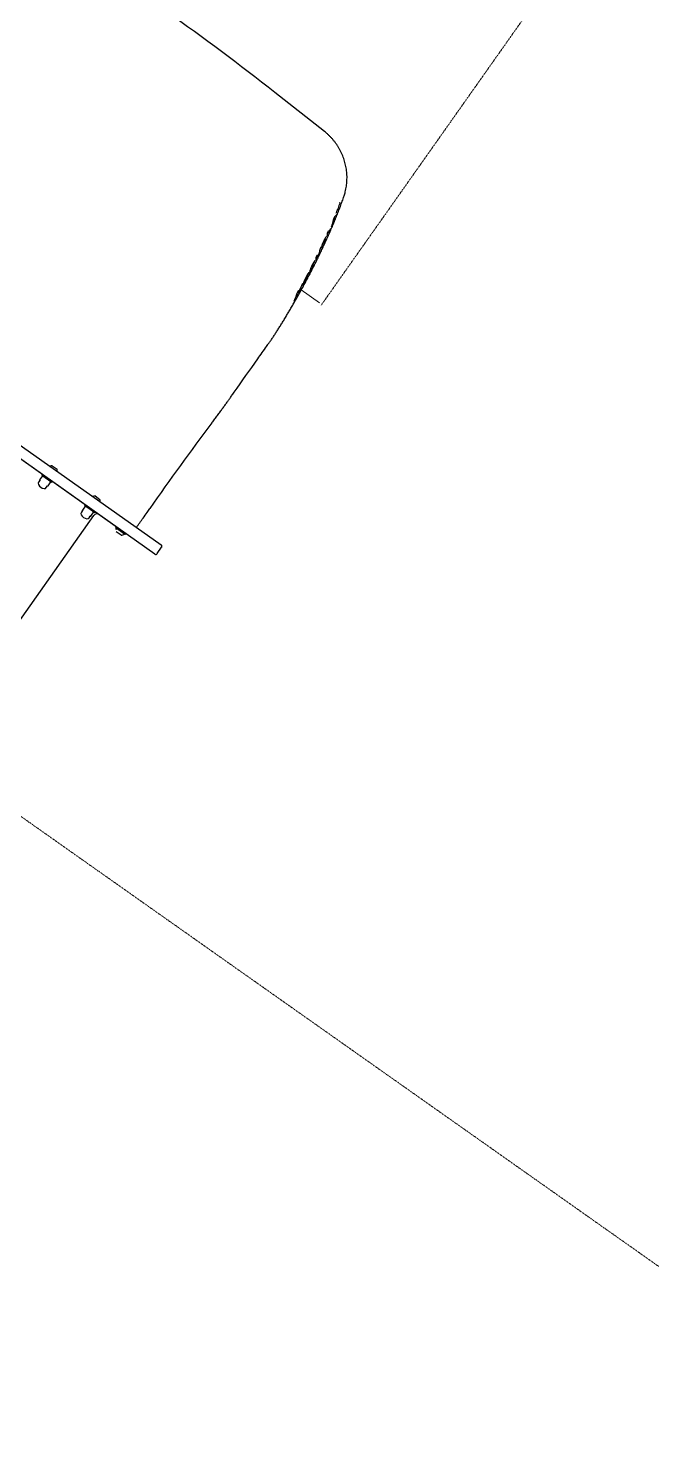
# Model space of a CAD drawing. Header units: millimetres. Extents: x 246416442 to 246896683, y 7418963194 to 7419503218.
# Drawn here: x 246840448 to 246841502, y 7419442888 to 7419445294 of the extents above; entities that cross this region are included whole.
import ezdxf
from ezdxf.lldxf.tags import DXFTag

# ---------------------------------------------------------------- set-up
doc = ezdxf.new("R2010")
doc.units = ezdxf.units.MM
doc.linetypes.add('HIDDEN', pattern=[9.525, 6.35, -3.175])
for name, color, linetype in [('L-Hatch Boundary', 1, 'Continuous'), ('L-X-E-PLAY', 9, 'Continuous'), ('L-X-E-PLAY (FallZone)', 252, 'HIDDEN')]:
    doc.layers.add(name, color=color, linetype=linetype)
doc.layers.add('L-SUB-SOIL DRAINAGE', color=170, linetype='SUBSOIL', lineweight=20)
doc.styles.get("Standard").update_dxf_attribs({"font": 'arial.ttf'})
tags = doc.linetypes.add('SUBSOIL', pattern='A,12.7,-5.08,["SSD",Standard,S=2.54,R=0,X=-2.54,Y=-1.27],-6.35', length=24.13).pattern_tags.tags
tags[6] = DXFTag(74, 10)

# ---------------------------------------------------------------- blocks, each defined once
blk = doc.blocks.new('Kubus Triple - Moduplay')
at = {"layer": 'L-X-E-PLAY', "lineweight": 25}
for p, q in [((-136550.6, -698038), (-135826.6, -698762)), ((-135435.6, -698119.6), (-135507, -698040.3)), ((-135840, -698775.5), (-136564.1, -698051.4)), ((-135898, -698717.5), (-136506.1, -698109.4)), ((-135436.1, -698254.7), (-135436.2, -698254.6)), ((-135435.8, -698256), (-135436, -698254.8)), ((-135447, -698272.5), (-135447, -698272.5)), ((-135443.6, -698267.2), (-135443.7, -698267.1)), ((-135469.6, -698306.1), (-135469.6, -698306.1)), ((-135465.3, -698299.3), (-135465.4, -698299.1)), ((-135458, -698290.2), (-135458, -698290.2)), ((-135491.6, -698336.5), (-135491.7, -698336.4)), ((-135484.3, -698327.6), (-135484.2, -698327.6)), ((-135505.1, -698354.4), (-135505.3, -698354.2)), ((-135498.7, -698347.6), (-135498.7, -698347.7)), ((-135527.4, -698382.7), (-135527.5, -698382.6)), ((-135525.4, -698380.7), (-135525.3, -698380.7)), ((-135520, -698373.6), (-135520.1, -698373.5)), ((-135513.1, -698365.7), (-135513.1, -698365.8)), ((-135985.5, -698598.8), (-135978.5, -698605.9)), ((-136010.6, -698619.6), (-136013, -698622.1)), ((-136004.6, -698612.6), (-136010.6, -698618.6)), ((-136005, -698610.5), (-136005.7, -698611.2)), ((-136005.7, -698611.2), (-135990.8, -698626.1)), ((-135998.2, -698631), (-135992.2, -698625)), ((-135990.8, -698626.1), (-135990.2, -698625.4)), ((-136001.7, -698633.4), (-135999.3, -698631)), ((-135942.3, -698673.2), (-135943, -698673.9)), ((-135943, -698673.9), (-135928.1, -698688.8)), ((-135922.8, -698661.5), (-135915.8, -698668.6)), ((-136264.3, -699027.2), (-135930.5, -698693.5)), ((-135947.8, -698682.3), (-135950.3, -698684.8)), ((-135941.9, -698675.4), (-135947.9, -698681.4)), ((-135939, -698696.1), (-135936.5, -698693.6)), ((-135935.6, -698693.7), (-135929.6, -698687.7)), ((-135928.1, -698688.8), (-135927.5, -698688.1)), ((-135896.9, -698718.7), (-135897.6, -698719.4)), ((-135897.6, -698719.4), (-135882.7, -698734.2)), ((-135896.2, -698720.8), (-135896.8, -698721.4)), ((-135884.8, -698733.5), (-135896.8, -698721.4)), ((-135890.9, -698734.6), (-135897.9, -698727.5)), ((-135884.8, -698733.5), (-135884.1, -698732.8)), ((-135882.7, -698734.2), (-135882, -698733.5)), ((-135835.8, -698775.5), (-135826.6, -698766.3))]:
    blk.add_line(p, q, dxfattribs=at)
at = {"layer": 'L-X-E-PLAY', "lineweight": 15}
blk.add_line((-135519.7, -698377.2), (-135493.3, -698403.8), dxfattribs=at)
at = {"layer": 'L-X-E-PLAY', "lineweight": 25}
for centre, radius, start, end in [((-138738.6, -700950), 4348.5, 42, 45), ((-135506.6, -698188), 96.4, 330.6641, 334.3785), ((-135395.5, -698298.5), 58.4, 144.8036, 161.8618), ((-135442, -698265.8), 1.63, 128.6736, 140.9473), ((-135486.4, -698201.8), 76.3, 305.0252, 307.9109), ((-135423.2, -698266.4), 18.1, 142.227, 158.1565), ((-135253.1, -698400.7), 234.8, 140.7112, 141.7361), ((-135436.1, -698254.5), 0.178, 189.7242, 226.9665), ((-135436.2, -698254.9), 0.197, 8.8893, 45.5759), ((-135435.2, -698251.7), 0.427, 320.2581, 324.4538), ((-135437.5, -698250.1), 3.2, 324.8612, 334.2886), ((-135388.3, -698269.6), 49.7, 147.4858, 158.6618), ((-136198.9, -697796.6), 890.1, 327.6976, 328.0318), ((-136491.6, -697601.8), 1241.4, 325.4473, 325.5703), ((-135447.7, -698309.7), 21, 133.8837, 148.9873), ((-135497.3, -698284), 35.2, 334.5662, 334.665), ((-135522.8, -698325), 33.2, 317.4029, 339.758), ((-135439.9, -698379.7), 68.1, 135.4728, 146.9232), ((-135534.6, -698316.7), 47.1, 335.4012, 335.4447), ((-135474.2, -698335), 13.2, 153.5689, 167.2533), ((-135442.2, -698407.2), 82.7, 136.4142, 153.3111), ((-135537.6, -698341.2), 35, 315.7587, 338.0379), ((-135544.8, -698335.6), 43.7, 334.7262, 334.7704), ((-135476.9, -698357.6), 25, 142.9653, 162.0764), ((-135527.4, -698382.4), 0.181, 165.7375, 226.7064), ((-135527.6, -698382.8), 0.205, 338.6039, 45.1893), ((-135464.2, -698411.4), 68, 139.373, 152.7363), ((-135520.2, -698373.7), 0.211, 330.9153, 44.508), ((-135544.8, -698335.6), 43.7, 316.4082, 316.463), ((-132049, -702445.9), 5327.4, 133.3696, 135.2939), ((-135986.4, -698611.2), 12.4, 86.0784, 104.2308), ((-136010.2, -698624.9), 4, 135, 197.4667), ((-136001.9, -698622.3), 12.7, 197.4667, 252.5333), ((-136010.4, -698618.8), 0.25, 135, 222.5775), ((-136004.4, -698612.8), 0.25, 45, 135), ((-135992.4, -698624.8), 0.25, 315, 45), ((-135990.8, -698606.8), 12.4, 345.7692, 3.9216), ((-136004.5, -698630.6), 4, 252.5333, 315), ((-135999.3, -698630.9), 0.0516, 310.1825, 318.6636), ((-135999.7, -698630.5), 0.576, 314.2767, 314.5917), ((-135998.4, -698630.8), 0.25, 227.4542, 315), ((-135923.7, -698673.9), 12.4, 86.0784, 104.2308), ((-135928.1, -698669.5), 12.4, 345.7692, 3.9216), ((-135947.5, -698687.6), 4, 135, 197.4667), ((-135939.2, -698685), 12.7, 197.4667, 252.5333), ((-135947.7, -698681.5), 0.25, 135, 222.5626), ((-135947.9, -698682.2), 0.164, 312.6647, 320.9565), ((-135941.8, -698693.3), 4, 252.5333, 315), ((-135941.7, -698675.5), 0.25, 45, 135), ((-135936.4, -698693.7), 0.149, 128.4278, 137.5065), ((-135935.8, -698693.5), 0.25, 227.4702, 315), ((-135926.3, -698697.7), 6, 45, 135), ((-135929.8, -698687.5), 0.25, 315, 45), ((-135885.6, -698726.7), 12.4, 155, 183.9216), ((-135890, -698722.2), 12.4, 266.0784, 295), ((-135828.7, -698764.2), 3, 315, 45), ((-135837.9, -698773.4), 3, 225, 315)]:
    blk.add_arc(centre, radius, start, end, dxfattribs=at)
for centre, major_axis, ratio, start_param, end_param in [((-135436, -698256), (-0.197, -0.034), 0.991544, 3.144134, 3.259029), ((-135461, -698295.3), (-0.196, 0.039), 0.973888, 3.143944, 3.171452), ((-136011.4, -698619.7), (-0.759, -0.652), 0.950853, 3.130007, 3.172786), ((-135999.3, -698631.8), (-0.652, -0.759), 0.950853, 3.110399, 3.153612), ((-135936.6, -698694.4), (-0.655, -0.756), 0.944485, 3.115012, 3.137341)]:
    blk.add_ellipse(centre, major_axis=major_axis, ratio=ratio, start_param=start_param, end_param=end_param, dxfattribs=at)
for points, knots in [([(-135419.7, -698229.6), (-135419.1, -698228.4), (-135418, -698225.9), (-135416.2, -698221.7), (-135414.7, -698217.2), (-135413.3, -698212.6), (-135412.2, -698208), (-135411.2, -698203.3), (-135410.5, -698198.6), (-135410.1, -698193.8), (-135409.8, -698189), (-135409.8, -698184.2), (-135410.1, -698179.5), (-135410.5, -698174.7), (-135411.2, -698170), (-135412.1, -698165.3), (-135413.2, -698160.6), (-135414.6, -698156), (-135416.1, -698151.5), (-135417.9, -698147.1), (-135419.9, -698142.7), (-135422.1, -698138.5), (-135424.5, -698134.3), (-135427.1, -698130.3), (-135429.9, -698126.4), (-135432.8, -698122.8), (-135434.6, -698120.7), (-135435.6, -698119.6)], [0, 0, 0, 0, 0.032841, 0.073355, 0.113901, 0.154399, 0.194966, 0.235418, 0.275916, 0.316464, 0.357026, 0.39759, 0.438182, 0.478671, 0.519224, 0.559839, 0.600327, 0.640814, 0.681422, 0.722126, 0.762697, 0.803275, 0.843894, 0.88451, 0.925206, 0.965878, 1, 1, 1, 1]), ([(-135591.3, -698458.7), (-135589.9, -698457.4), (-135587.6, -698455.1), (-135583.5, -698450.9), (-135579.4, -698446.7), (-135575, -698442), (-135570.6, -698437.2), (-135566, -698432.2), (-135561.4, -698426.9), (-135556.6, -698421.5), (-135551.8, -698415.9), (-135547, -698410.3), (-135542.2, -698404.6), (-135537.3, -698398.7), (-135532.3, -698392.7), (-135527.3, -698386.6), (-135522.3, -698380.4), (-135517.2, -698374.1), (-135512.1, -698367.6), (-135506.9, -698361), (-135501.8, -698354.3), (-135496.7, -698347.6), (-135491.5, -698340.7), (-135486.4, -698333.7), (-135481.3, -698326.6), (-135476.2, -698319.5), (-135471.1, -698312.2), (-135466, -698304.8), (-135460.9, -698297.3), (-135455.9, -698289.8), (-135450.9, -698282.2), (-135446, -698274.5), (-135441.2, -698266.9), (-135436.4, -698259), (-135431.8, -698251.3), (-135427, -698243), (-135424.2, -698238.1), (-135422.6, -698235.2)], [0, 0, 0, 0, 0.025338, 0.051077, 0.079051, 0.107128, 0.135695, 0.164232, 0.192732, 0.222202, 0.252515, 0.279942, 0.308799, 0.337632, 0.366464, 0.395315, 0.424142, 0.452934, 0.481726, 0.510483, 0.539304, 0.568065, 0.596791, 0.62551, 0.654246, 0.683026, 0.711878, 0.740819, 0.769726, 0.798673, 0.82753, 0.856112, 0.884709, 0.913386, 0.942152, 0.971037, 1, 1, 1, 1]), ([(-135443, -698264.6), (-135443, -698264.6), (-135443, -698264.5), (-135442.9, -698264.5), (-135442.9, -698264.5), (-135442.8, -698264.4), (-135442.7, -698264.4), (-135442.6, -698264.3), (-135442.6, -698264.3)], [0, 0, 0, 0, 0.076226, 0.196498, 0.327488, 0.463305, 0.594681, 1, 1, 1, 1]), ([(-135430.2, -698242.9), (-135430.2, -698242.9), (-135430.2, -698242.8), (-135430.1, -698242.8), (-135430.1, -698242.7), (-135430, -698242.6), (-135430, -698242.6), (-135429.9, -698242.5), (-135429.9, -698242.5), (-135429.9, -698242.5), (-135429.9, -698242.5), (-135429.8, -698242.4), (-135429.8, -698242.4), (-135429.8, -698242.4), (-135429.8, -698242.4)], [0, 0, 0, 0, 0.0483726, 0.1529764, 0.257125, 0.360445, 0.4624845, 0.5626771, 0.6602791, 0.744799, 0.821356, 0.901845, 0.9687759, 1, 1, 1, 1]), ([(-135460.8, -698295.3), (-135460.7, -698294.4), (-135460.5, -698293.4), (-135460.2, -698292.1), (-135460.1, -698291.5), (-135460, -698291.2), (-135460, -698291), (-135460, -698291), (-135460, -698290.9), (-135460, -698290.9), (-135459.9, -698290.8), (-135459.9, -698290.8), (-135459.9, -698290.7), (-135459.9, -698290.6), (-135459.8, -698290.6), (-135459.8, -698290.5), (-135459.8, -698290.4), (-135459.7, -698290.3), (-135459.7, -698290.2), (-135459.6, -698290.1), (-135459.6, -698290), (-135459.5, -698289.9), (-135459.5, -698289.8), (-135459.4, -698289.7), (-135459.3, -698289.6), (-135459.3, -698289.5), (-135459.2, -698289.4), (-135459.1, -698289.2), (-135459, -698289.1), (-135458.9, -698289), (-135458.9, -698288.8), (-135458.8, -698288.7), (-135458.7, -698288.6), (-135458.6, -698288.4), (-135458.5, -698288.3), (-135458.4, -698288.1), (-135458.3, -698288), (-135458.2, -698287.8), (-135458.1, -698287.7), (-135458, -698287.5), (-135457.9, -698287.4), (-135457.8, -698287.3), (-135457.8, -698287.2), (-135457.7, -698287.1), (-135457.6, -698287), (-135457.6, -698286.9), (-135457.5, -698286.8), (-135457.4, -698286.7), (-135457.4, -698286.6), (-135457.3, -698286.6), (-135457.2, -698286.5), (-135457.2, -698286.4), (-135457.2, -698286.4), (-135457.1, -698286.4), (-135457.1, -698286.3), (-135457.1, -698286.3), (-135457, -698286.3), (-135457, -698286.3), (-135457, -698286.3), (-135457, -698286.3), (-135457, -698286.3)], [0, 0, 0, 0, 0.380324, 0.555063, 0.642281, 0.685865, 0.699455, 0.712758, 0.72026, 0.726901, 0.732835, 0.738265, 0.743993, 0.749819, 0.755632, 0.76138, 0.767034, 0.772581, 0.778014, 0.783337, 0.788596, 0.794024, 0.799523, 0.80509, 0.810721, 0.816411, 0.822152, 0.827935, 0.833674, 0.839337, 0.84506, 0.850864, 0.856771, 0.862804, 0.868983, 0.875322, 0.881927, 0.88873, 0.8953, 0.901661, 0.907842, 0.913873, 0.919153, 0.924746, 0.930225, 0.935732, 0.941261, 0.946801, 0.952339, 0.957858, 0.962682, 0.967174, 0.971882, 0.976813, 0.981739, 0.986603, 0.990847, 0.994773, 0.998305, 1, 1, 1, 1]), ([(-135457.5, -698289.9), (-135457.2, -698289.4), (-135456.6, -698288.5), (-135455.7, -698287.2), (-135455, -698286.2), (-135454.6, -698285.6), (-135454.4, -698285.3), (-135454.3, -698285.1), (-135454.2, -698284.9), (-135454.1, -698284.8), (-135454, -698284.6), (-135453.9, -698284.5), (-135453.8, -698284.4), (-135453.8, -698284.3), (-135453.7, -698284.2), (-135453.6, -698284.1), (-135453.6, -698284), (-135453.5, -698283.9), (-135453.4, -698283.9), (-135453.4, -698283.8), (-135453.3, -698283.7), (-135453.3, -698283.7), (-135453.2, -698283.6), (-135453.2, -698283.6), (-135453.2, -698283.5), (-135453.1, -698283.5), (-135453.1, -698283.5), (-135453.1, -698283.5), (-135453.1, -698283.5), (-135453.1, -698283.5), (-135453.1, -698283.5)], [0, 0, 0, 0, 0.1886171, 0.3970677, 0.5427652, 0.5948666, 0.6343434, 0.6586661, 0.6803278, 0.6998033, 0.7177018, 0.7344308, 0.7502818, 0.7671281, 0.7834895, 0.7996257, 0.8154624, 0.8309633, 0.8461061, 0.8608786, 0.8754378, 0.890407, 0.9057443, 0.9214887, 0.9376566, 0.9542343, 0.9663941, 0.978781, 0.9901446, 1, 1, 1, 1]), ([(-135451.2, -698280.7), (-135451.2, -698280.7), (-135451.2, -698280.7), (-135451.1, -698280.6), (-135451.1, -698280.6), (-135451.1, -698280.6), (-135451.1, -698280.6), (-135451.1, -698280.5), (-135451.1, -698280.5), (-135451.1, -698280.4), (-135451, -698280.3), (-135451, -698280.3), (-135451, -698280.3)], [0, 0, 0, 0, 0.051157, 0.129484, 0.217875, 0.313013, 0.414274, 0.526019, 0.647626, 0.779202, 0.92135, 1, 1, 1, 1]), ([(-135447.2, -698272.5), (-135447.2, -698272.5), (-135447.2, -698272.5), (-135447.2, -698272.5), (-135447.2, -698272.5), (-135447.2, -698272.4), (-135447.2, -698272.4), (-135447.2, -698272.4), (-135447.1, -698272.4), (-135447.1, -698272.4), (-135447.1, -698272.4), (-135447, -698272.5), (-135447, -698272.5), (-135447, -698272.5)], [0, 0, 0, 0, 0.033005, 0.129096, 0.214842, 0.298165, 0.384327, 0.480287, 0.58607, 0.695947, 0.808015, 0.931654, 1, 1, 1, 1]), ([(-135447, -698272.5), (-135447, -698272.5), (-135447, -698272.5), (-135446.9, -698272.5), (-135446.9, -698272.5), (-135446.9, -698272.5), (-135446.8, -698272.5), (-135446.8, -698272.5), (-135446.8, -698272.5), (-135446.7, -698272.5), (-135446.7, -698272.5), (-135446.7, -698272.5), (-135446.7, -698272.5), (-135446.7, -698272.4), (-135446.6, -698272.4), (-135446.6, -698272.4), (-135446.6, -698272.3), (-135446.6, -698272.3), (-135446.5, -698272.3), (-135446.5, -698272.2)], [0, 0, 0, 0, 0.043254, 0.105374, 0.162507, 0.215532, 0.26526, 0.311903, 0.355148, 0.395905, 0.435572, 0.477837, 0.528448, 0.602829, 0.685543, 0.763948, 0.84608, 0.924263, 1, 1, 1, 1]), ([(-135443.7, -698267.1), (-135443.7, -698267.1), (-135443.8, -698267.1), (-135443.8, -698267.1), (-135443.8, -698267), (-135443.8, -698267), (-135443.8, -698267), (-135443.8, -698267), (-135443.8, -698267), (-135443.8, -698266.9), (-135443.8, -698266.9), (-135443.8, -698266.9)], [0, 0, 0, 0, 0.0448878, 0.1885174, 0.3224545, 0.447092, 0.5622344, 0.6702025, 0.7777972, 0.8911027, 1, 1, 1, 1]), ([(-135443.7, -698267.8), (-135443.7, -698267.8), (-135443.7, -698267.8), (-135443.7, -698267.7), (-135443.7, -698267.7), (-135443.6, -698267.6), (-135443.6, -698267.6), (-135443.6, -698267.6), (-135443.6, -698267.5), (-135443.6, -698267.5), (-135443.6, -698267.5), (-135443.5, -698267.4), (-135443.5, -698267.4), (-135443.5, -698267.4), (-135443.6, -698267.3), (-135443.6, -698267.3), (-135443.6, -698267.3), (-135443.6, -698267.3), (-135443.6, -698267.2)], [0, 0, 0, 0, 0.044317, 0.121418, 0.198881, 0.277357, 0.356739, 0.437711, 0.522567, 0.617391, 0.676326, 0.719141, 0.763551, 0.811508, 0.862229, 0.915388, 0.970256, 1, 1, 1, 1]), ([(-135484.2, -698327.6), (-135484.2, -698327.6), (-135484.1, -698327.7), (-135484, -698327.7), (-135483.9, -698327.6), (-135483.7, -698327.5), (-135483.5, -698327.3), (-135483.2, -698327), (-135483, -698326.7), (-135482.7, -698326.3), (-135482.3, -698325.9), (-135481.9, -698325.3), (-135481.5, -698324.8), (-135481.1, -698324.2), (-135480.7, -698323.6), (-135480.4, -698323.1), (-135480, -698322.5), (-135479.7, -698322), (-135479.4, -698321.5), (-135479, -698320.9), (-135478.8, -698320.5), (-135478.5, -698320), (-135478.3, -698319.7), (-135478.2, -698319.3), (-135478, -698318.9), (-135477.6, -698317.6), (-135477.1, -698316.2), (-135476.7, -698315.2), (-135476.6, -698315), (-135476.4, -698314.7), (-135476.2, -698314.4), (-135476, -698314), (-135475.8, -698313.6), (-135475.5, -698313.2), (-135475.2, -698312.7), (-135474.9, -698312.3), (-135474.6, -698311.9), (-135474.3, -698311.5), (-135474.1, -698311.2), (-135473.9, -698311), (-135473.8, -698310.9), (-135473.8, -698310.9), (-135473.8, -698310.9), (-135473.8, -698310.9)], [0, 0, 0, 0, 0.007298, 0.016993, 0.031449, 0.053864, 0.075225, 0.095016, 0.113863, 0.132515, 0.151882, 0.172196, 0.19397, 0.215116, 0.234924, 0.254182, 0.273081, 0.292276, 0.31284, 0.334886, 0.356423, 0.377594, 0.398784, 0.420862, 0.442458, 0.528597, 0.775426, 0.797705, 0.81266, 0.827375, 0.84109, 0.855048, 0.869493, 0.884021, 0.898648, 0.914407, 0.931134, 0.946491, 0.960548, 0.973728, 0.986625, 0.997355, 1, 1, 1, 1]), ([(-135473.3, -698313.5), (-135473.3, -698313.5), (-135473.3, -698313.5), (-135473.3, -698313.5), (-135473.3, -698313.5), (-135473.3, -698313.5), (-135473.2, -698313.4), (-135473.2, -698313.4)], [0, 0, 0, 0, 0.18471, 0.402403, 0.652646, 0.937449, 1, 1, 1, 1]), ([(-135473.2, -698313.4), (-135473.1, -698313), (-135472.8, -698312), (-135472.4, -698310.6), (-135472.1, -698309.4), (-135471.9, -698308.8), (-135471.8, -698308.4), (-135471.7, -698308.2), (-135471.7, -698308.1), (-135471.7, -698308.1), (-135471.7, -698308), (-135471.6, -698308), (-135471.6, -698307.9), (-135471.6, -698307.8), (-135471.5, -698307.7), (-135471.5, -698307.7), (-135471.4, -698307.6), (-135471.4, -698307.5), (-135471.3, -698307.4), (-135471.3, -698307.3), (-135471.2, -698307.2), (-135471.2, -698307.1), (-135471.1, -698307), (-135471, -698306.9), (-135471, -698306.7), (-135470.9, -698306.6), (-135470.8, -698306.5), (-135470.7, -698306.4), (-135470.6, -698306.2), (-135470.6, -698306.1), (-135470.5, -698306), (-135470.4, -698305.8), (-135470.3, -698305.7), (-135470.2, -698305.5), (-135470.1, -698305.4), (-135470, -698305.2), (-135469.9, -698305.1), (-135469.7, -698304.8), (-135469.3, -698304.3), (-135468.9, -698303.6), (-135468.3, -698302.7), (-135467.5, -698301.6), (-135466.9, -698300.7), (-135466.4, -698300), (-135466.3, -698299.8), (-135466.2, -698299.7)], [0, 0, 0, 0, 0.138831, 0.384142, 0.506423, 0.567471, 0.602863, 0.633324, 0.640542, 0.646519, 0.65189, 0.656851, 0.661433, 0.666437, 0.6713, 0.676318, 0.681315, 0.686272, 0.691178, 0.696024, 0.700806, 0.705526, 0.710228, 0.715052, 0.719934, 0.72487, 0.729856, 0.734885, 0.739948, 0.745036, 0.750109, 0.755384, 0.7608, 0.766407, 0.772257, 0.778415, 0.784965, 0.792036, 0.813032, 0.842451, 0.875355, 0.91528, 0.974389, 0.989415, 1, 1, 1, 1]), ([(-135469.8, -698306), (-135469.8, -698306), (-135469.8, -698306), (-135469.8, -698306), (-135469.8, -698306), (-135469.8, -698306), (-135469.8, -698306), (-135469.7, -698306), (-135469.7, -698306), (-135469.7, -698306), (-135469.6, -698306), (-135469.6, -698306.1), (-135469.6, -698306.1), (-135469.6, -698306.1)], [0, 0, 0, 0, 0.070127, 0.164524, 0.251568, 0.337758, 0.429219, 0.529934, 0.637621, 0.749068, 0.862347, 0.984734, 1, 1, 1, 1]), ([(-135469.6, -698306.1), (-135469.6, -698306.1), (-135469.6, -698306.1), (-135469.5, -698306.1), (-135469.5, -698306.1), (-135469.5, -698306.1), (-135469.4, -698306.1), (-135469.4, -698306.1), (-135469.4, -698306.1), (-135469.3, -698306.1), (-135469.3, -698306.1), (-135469.3, -698306.1), (-135469.3, -698306.1), (-135469.3, -698306), (-135469.2, -698306), (-135469.2, -698306), (-135469.2, -698305.9), (-135469.1, -698305.9), (-135469.1, -698305.9), (-135469.1, -698305.9)], [0, 0, 0, 0, 0.039042, 0.104377, 0.164552, 0.220508, 0.273033, 0.322509, 0.36916, 0.413315, 0.456541, 0.502653, 0.557846, 0.632677, 0.722411, 0.804935, 0.891476, 0.975543, 1, 1, 1, 1]), ([(-135467.6, -698303.7), (-135467.6, -698303.6), (-135467.5, -698303.5), (-135467.4, -698303.3), (-135467.3, -698303.1), (-135467.1, -698303), (-135467, -698302.8), (-135466.9, -698302.7), (-135466.9, -698302.5), (-135466.8, -698302.4), (-135466.7, -698302.2), (-135466.6, -698302.1), (-135466.5, -698301.9), (-135466.4, -698301.8), (-135466.3, -698301.7), (-135466.2, -698301.5), (-135466.1, -698301.4), (-135466.1, -698301.3), (-135466, -698301.1), (-135465.9, -698301), (-135465.8, -698300.9), (-135465.8, -698300.8), (-135465.7, -698300.6), (-135465.6, -698300.5), (-135465.6, -698300.4), (-135465.5, -698300.3), (-135465.5, -698300.2), (-135465.4, -698300.1), (-135465.4, -698300), (-135465.4, -698300), (-135465.3, -698299.9), (-135465.3, -698299.8), (-135465.3, -698299.7), (-135465.2, -698299.7), (-135465.2, -698299.6), (-135465.2, -698299.5), (-135465.2, -698299.5), (-135465.2, -698299.4), (-135465.2, -698299.4), (-135465.2, -698299.4), (-135465.2, -698299.3), (-135465.3, -698299.3), (-135465.3, -698299.3), (-135465.3, -698299.3)], [0, 0, 0, 0, 0.035009, 0.067734, 0.096872, 0.123266, 0.147645, 0.173552, 0.19837, 0.223628, 0.248626, 0.273239, 0.297367, 0.320969, 0.344611, 0.368709, 0.393028, 0.417559, 0.442286, 0.467191, 0.492247, 0.51743, 0.542711, 0.568065, 0.593444, 0.618065, 0.642706, 0.667835, 0.693523, 0.719848, 0.746894, 0.774759, 0.803573, 0.833519, 0.864941, 0.900118, 0.923249, 0.940627, 0.95522, 0.96786, 0.979264, 0.989963, 1, 1, 1, 1]), ([(-135460.9, -698295.3), (-135460.9, -698295.3), (-135460.9, -698295.3), (-135460.9, -698295.3), (-135460.9, -698295.3), (-135460.8, -698295.3), (-135460.8, -698295.3), (-135460.8, -698295.3)], [0, 0, 0, 0, 0.0159188, 0.2595415, 0.5486139, 0.8939645, 1, 1, 1, 1]), ([(-135458.2, -698290.1), (-135458.2, -698290.1), (-135458.2, -698290.1), (-135458.2, -698290.1), (-135458.2, -698290.1), (-135458.2, -698290.1), (-135458.2, -698290.1), (-135458.1, -698290.1), (-135458.1, -698290.1), (-135458.1, -698290.1), (-135458, -698290.1), (-135458, -698290.1), (-135458, -698290.2), (-135458, -698290.2)], [0, 0, 0, 0, 0.011188, 0.112203, 0.201205, 0.286513, 0.372978, 0.467502, 0.570945, 0.679844, 0.792192, 0.905569, 1, 1, 1, 1]), ([(-135458, -698290.2), (-135457.9, -698290.2), (-135457.9, -698290.2), (-135457.9, -698290.2), (-135457.9, -698290.2), (-135457.8, -698290.2), (-135457.8, -698290.2), (-135457.8, -698290.2), (-135457.7, -698290.2), (-135457.7, -698290.2), (-135457.7, -698290.2), (-135457.7, -698290.2), (-135457.6, -698290.1), (-135457.6, -698290.1), (-135457.6, -698290.1), (-135457.6, -698290.1), (-135457.5, -698290), (-135457.5, -698290), (-135457.5, -698290), (-135457.5, -698289.9)], [0, 0, 0, 0, 0.047398, 0.110918, 0.169527, 0.223491, 0.273888, 0.321361, 0.366073, 0.408363, 0.449951, 0.494716, 0.549251, 0.629912, 0.715341, 0.795297, 0.879007, 0.960066, 1, 1, 1, 1]), ([(-135486.1, -698329.1), (-135486.1, -698329), (-135485.9, -698328.7), (-135485.8, -698328.3), (-135485.6, -698327.8), (-135485.6, -698327.7), (-135485.5, -698327.6), (-135485.5, -698327.5), (-135485.5, -698327.5), (-135485.4, -698327.4), (-135485.4, -698327.3), (-135485.4, -698327.3), (-135485.3, -698327.2), (-135485.3, -698327.1), (-135485.2, -698327), (-135485.2, -698326.9), (-135485.1, -698326.8), (-135485.1, -698326.7), (-135485, -698326.6), (-135484.9, -698326.5), (-135484.9, -698326.4), (-135484.8, -698326.2), (-135484.7, -698326.1), (-135484.6, -698326), (-135484.6, -698325.9), (-135484.5, -698325.8), (-135484.4, -698325.6), (-135484.3, -698325.5), (-135484.2, -698325.4), (-135484.1, -698325.3), (-135484, -698325.1), (-135484, -698325), (-135483.9, -698324.9), (-135483.8, -698324.7), (-135483.7, -698324.6), (-135483.6, -698324.4), (-135483.5, -698324.3), (-135483.4, -698324.2), (-135483.3, -698324.1), (-135483.2, -698324), (-135483.1, -698323.8), (-135483, -698323.8), (-135483, -698323.7), (-135482.9, -698323.6), (-135482.8, -698323.5), (-135482.8, -698323.4), (-135482.7, -698323.4), (-135482.7, -698323.3), (-135482.6, -698323.3), (-135482.6, -698323.2), (-135482.6, -698323.2), (-135482.5, -698323.2), (-135482.5, -698323.2), (-135482.5, -698323.2), (-135482.5, -698323.2), (-135482.5, -698323.2)], [0, 0, 0, 0, 0.0184177, 0.2743987, 0.3207972, 0.364288, 0.3858397, 0.4033407, 0.4188879, 0.4330612, 0.4462733, 0.4587985, 0.4721239, 0.4848647, 0.4976311, 0.5104903, 0.5234074, 0.5363516, 0.549289, 0.5621938, 0.5750468, 0.5878334, 0.6005436, 0.6131728, 0.6256926, 0.6378467, 0.6501122, 0.6626284, 0.67543, 0.6885478, 0.7020063, 0.7158228, 0.7300054, 0.7445519, 0.7594475, 0.7746678, 0.7899726, 0.8046563, 0.8188356, 0.8325091, 0.8456906, 0.8584201, 0.8708568, 0.8832464, 0.8955431, 0.9077025, 0.9196789, 0.931429, 0.9433803, 0.9551212, 0.9665472, 0.9763159, 0.9853104, 0.9933717, 1, 1, 1, 1]), ([(-135484.4, -698327.6), (-135484.4, -698327.6), (-135484.4, -698327.6), (-135484.4, -698327.5), (-135484.3, -698327.6), (-135484.3, -698327.6)], [0, 0, 0, 0, 0.082479, 0.577167, 1, 1, 1, 1]), ([(-135502.1, -698353), (-135502.1, -698353), (-135502.1, -698353), (-135502.1, -698353), (-135502.1, -698353), (-135502.1, -698353), (-135502.1, -698352.9), (-135502.1, -698352.9), (-135502, -698352.8), (-135502, -698352.7), (-135502, -698352.6), (-135501.5, -698351.7), (-135501.2, -698350.9), (-135500.8, -698349.9)], [0, 0, 0, 0, 0.0070232, 0.017257, 0.0291365, 0.0428337, 0.0585002, 0.0763582, 0.0968356, 0.1208439, 0.150684, 0.196963, 1, 1, 1, 1]), ([(-135499, -698347.6), (-135499, -698347.6), (-135499, -698347.6), (-135499, -698347.6), (-135499, -698347.6), (-135498.9, -698347.6), (-135498.9, -698347.6), (-135498.9, -698347.6), (-135498.8, -698347.6), (-135498.8, -698347.6), (-135498.8, -698347.6), (-135498.8, -698347.6), (-135498.7, -698347.6)], [0, 0, 0, 0, 0.0782138, 0.169972, 0.2586761, 0.348454, 0.4446498, 0.550102, 0.6619074, 0.7770579, 0.8937576, 1, 1, 1, 1]), ([(-135498.7, -698347.7), (-135498.7, -698347.7), (-135498.7, -698347.7), (-135498.7, -698347.7), (-135498.6, -698347.7), (-135498.6, -698347.7), (-135498.6, -698347.7), (-135498.5, -698347.7), (-135498.5, -698347.7), (-135498.5, -698347.7), (-135498.5, -698347.7), (-135498.4, -698347.7), (-135498.4, -698347.7), (-135498.4, -698347.6), (-135498.4, -698347.6), (-135498.3, -698347.6), (-135498.3, -698347.5), (-135498.3, -698347.5), (-135498.3, -698347.5)], [0, 0, 0, 0, 0.044314, 0.114442, 0.17911, 0.239339, 0.295936, 0.349304, 0.39971, 0.447613, 0.493841, 0.543163, 0.604727, 0.700927, 0.793896, 0.882782, 0.975999, 1, 1, 1, 1]), ([(-135534.6, -698393.5), (-135534.3, -698393), (-135533.2, -698391.2), (-135531.1, -698387.7), (-135529.2, -698384.6), (-135528.2, -698382.7), (-135528, -698382.4), (-135527.9, -698382.3), (-135527.8, -698382.1), (-135527.8, -698382), (-135527.7, -698381.9), (-135527.6, -698381.8), (-135527.5, -698381.7), (-135527.5, -698381.6), (-135527.4, -698381.5), (-135527.3, -698381.4), (-135527.2, -698381.2), (-135527.1, -698381.1), (-135527, -698380.9), (-135526.9, -698380.8), (-135526.8, -698380.6), (-135526.7, -698380.5), (-135526.6, -698380.3), (-135526.5, -698380.2), (-135526.4, -698380), (-135526.3, -698379.9), (-135526.2, -698379.7), (-135526.1, -698379.6), (-135525.9, -698379.5), (-135525.8, -698379.3), (-135525.7, -698379.2), (-135525.6, -698379.1), (-135525.5, -698378.9), (-135525.4, -698378.8), (-135525.3, -698378.7), (-135525.2, -698378.5), (-135525.1, -698378.4), (-135525, -698378.3), (-135524.9, -698378.2), (-135524.8, -698378.1), (-135524.8, -698378), (-135524.7, -698377.9), (-135524.6, -698377.8), (-135524.5, -698377.7), (-135524.5, -698377.7), (-135524.4, -698377.6), (-135524.3, -698377.5), (-135524.3, -698377.5), (-135524.2, -698377.4), (-135524.2, -698377.4), (-135524.1, -698377.3), (-135524.1, -698377.3), (-135524.1, -698377.3), (-135524.1, -698377.3), (-135524, -698377.3), (-135524, -698377.3), (-135524, -698377.3), (-135524, -698377.3)], [0, 0, 0, 0, 0.081479, 0.353829, 0.642509, 0.676793, 0.693594, 0.701941, 0.707899, 0.713678, 0.719802, 0.725684, 0.731389, 0.736946, 0.742662, 0.748727, 0.754958, 0.7614, 0.768106, 0.775186, 0.781907, 0.789018, 0.795763, 0.80216, 0.80833, 0.814495, 0.820665, 0.826845, 0.833044, 0.839244, 0.845608, 0.852029, 0.858511, 0.865057, 0.871668, 0.878341, 0.885075, 0.891865, 0.898702, 0.904568, 0.910757, 0.916962, 0.923199, 0.92946, 0.935732, 0.941999, 0.94824, 0.954434, 0.960554, 0.966564, 0.972439, 0.978531, 0.984226, 0.98945, 0.994149, 0.998305, 1, 1, 1, 1]), ([(-135528.6, -698386.5), (-135528.6, -698386.5), (-135528.6, -698386.5), (-135528.6, -698386.5), (-135528.6, -698386.5), (-135528.6, -698386.4), (-135528.6, -698386.4), (-135528.6, -698386.4), (-135528.6, -698386.3), (-135528.5, -698386.2), (-135528.5, -698386.1), (-135528.4, -698385.7), (-135528.2, -698385.2), (-135527.9, -698384.4), (-135527.6, -698383.6), (-135527.5, -698383.1), (-135527.4, -698382.9)], [0, 0, 0, 0, 0.00043, 0.007763, 0.016131, 0.025593, 0.033677, 0.041584, 0.062551, 0.087032, 0.123572, 0.169319, 0.366471, 0.57965, 0.8452, 1, 1, 1, 1]), ([(-135525.6, -698380.7), (-135525.6, -698380.7), (-135525.6, -698380.7), (-135525.6, -698380.7), (-135525.6, -698380.6), (-135525.5, -698380.6), (-135525.5, -698380.6), (-135525.5, -698380.6), (-135525.4, -698380.6), (-135525.4, -698380.6), (-135525.4, -698380.7), (-135525.4, -698380.7), (-135525.4, -698380.7)], [0, 0, 0, 0, 0.090904, 0.186918, 0.277104, 0.367473, 0.464653, 0.571068, 0.68369, 0.799564, 0.916927, 1, 1, 1, 1]), ([(-135525.3, -698380.7), (-135525.3, -698380.7), (-135525.3, -698380.7), (-135525.3, -698380.7), (-135525.2, -698380.8), (-135525.2, -698380.8), (-135525.2, -698380.8), (-135525.1, -698380.8), (-135525.1, -698380.8), (-135525.1, -698380.7), (-135525.1, -698380.7), (-135525, -698380.7), (-135525, -698380.7), (-135525, -698380.7), (-135525, -698380.7), (-135524.9, -698380.6), (-135524.9, -698380.6), (-135524.9, -698380.5), (-135524.8, -698380.5), (-135524.8, -698380.4), (-135524.8, -698380.4), (-135524.8, -698380.4), (-135524.7, -698380.3), (-135524.7, -698380.3), (-135524.7, -698380.3)], [0, 0, 0, 0, 0.017259, 0.06218, 0.103561, 0.142051, 0.178196, 0.212266, 0.244429, 0.27495, 0.304982, 0.33706, 0.37482, 0.429727, 0.491194, 0.547264, 0.605923, 0.663688, 0.719983, 0.776479, 0.83289, 0.889584, 0.94722, 1, 1, 1, 1]), ([(-135522.2, -698378.6), (-135522.2, -698378.6), (-135522.2, -698378.6), (-135522.2, -698378.6), (-135522.2, -698378.6), (-135522.2, -698378.6), (-135522.2, -698378.5), (-135522.1, -698378.5), (-135522.1, -698378.4), (-135522.1, -698378.3), (-135522, -698378.3), (-135522, -698378.1), (-135521.9, -698378), (-135521.8, -698377.7), (-135521.6, -698377.3), (-135521.3, -698376.6), (-135520.8, -698375.7), (-135520.4, -698374.7), (-135520.1, -698374.1), (-135520, -698373.9)], [0, 0, 0, 0, 0.006338, 0.013966, 0.022737, 0.032709, 0.043893, 0.05629, 0.069941, 0.084449, 0.104058, 0.127099, 0.158175, 0.207761, 0.25775, 0.428052, 0.613159, 0.843303, 1, 1, 1, 1]), ([(-135520.1, -698373.5), (-135520.1, -698373.5), (-135520.2, -698373.5), (-135520.2, -698373.4), (-135520.2, -698373.4), (-135520.2, -698373.4), (-135520.2, -698373.4), (-135520.2, -698373.3), (-135520.2, -698373.3), (-135520.2, -698373.3), (-135520.2, -698373.3), (-135520.2, -698373.3), (-135520.2, -698373.3)], [0, 0, 0, 0, 0.020949, 0.16222, 0.293397, 0.415463, 0.526507, 0.628783, 0.727518, 0.830618, 0.944257, 1, 1, 1, 1]), ([(-135513.1, -698365.8), (-135513, -698365.8), (-135513, -698365.8), (-135513, -698365.8), (-135512.9, -698365.8), (-135512.9, -698365.8), (-135512.9, -698365.8), (-135512.8, -698365.8), (-135512.8, -698365.8), (-135512.7, -698365.8), (-135512.7, -698365.8), (-135512.6, -698365.7), (-135512.6, -698365.7), (-135512.5, -698365.7), (-135512.5, -698365.7)], [0, 0, 0, 0, 0.04463, 0.113997, 0.18241, 0.251255, 0.313375, 0.376513, 0.470887, 0.574386, 0.69442, 0.834211, 0.963722, 1, 1, 1, 1]), ([(-135534.9, -698394.1), (-135534.9, -698394.1), (-135534.9, -698394.1), (-135534.9, -698394.1), (-135534.9, -698394.1), (-135534.9, -698394.1), (-135534.9, -698394.1), (-135534.9, -698394), (-135534.8, -698394), (-135534.8, -698393.9), (-135534.8, -698393.9), (-135534.7, -698393.8), (-135534.7, -698393.7), (-135534.7, -698393.6), (-135534.6, -698393.6), (-135534.6, -698393.5), (-135534.6, -698393.5)], [0, 0, 0, 0, 0.001703, 0.050423, 0.106127, 0.169025, 0.238616, 0.31385, 0.393482, 0.476263, 0.562977, 0.656635, 0.757529, 0.8477, 0.927466, 1, 1, 1, 1]), ([(-135707.3, -698573.2), (-135706.6, -698572.6), (-135705.1, -698571.2), (-135702.5, -698568.8), (-135699.7, -698566.2), (-135696.9, -698563.5), (-135694.2, -698561), (-135691.5, -698558.4), (-135688.9, -698555.9), (-135686.4, -698553.5), (-135683.9, -698551.2), (-135681.6, -698548.8), (-135679.2, -698546.6), (-135677, -698544.4), (-135674.8, -698542.3), (-135672.8, -698540.2), (-135670.7, -698538.2), (-135668.6, -698536), (-135666.3, -698533.7), (-135663.8, -698531.2), (-135645.7, -698513.2), (-135622.8, -698490.3), (-135598.9, -698466.3), (-135592.3, -698459.7), (-135591.3, -698458.7)], [0, 0, 0, 0, 0.015747, 0.039841, 0.063558, 0.086922, 0.109953, 0.13267, 0.154692, 0.176062, 0.196849, 0.217113, 0.236902, 0.256258, 0.275219, 0.29191, 0.309454, 0.327755, 0.348008, 0.369736, 0.393802, 0.817711, 0.976676, 1, 1, 1, 1]), ([(-136010.6, -698619), (-136010.6, -698619), (-136010.6, -698619), (-136010.6, -698619), (-136010.6, -698619.1), (-136010.5, -698619.1), (-136010.5, -698619.1), (-136010.5, -698619.2), (-136010.5, -698619.3), (-136010.5, -698619.3), (-136010.5, -698619.4), (-136010.5, -698619.5), (-136010.5, -698619.5), (-136010.5, -698619.5), (-136010.5, -698619.6), (-136010.5, -698619.6), (-136010.6, -698619.6), (-136010.6, -698619.6), (-136010.6, -698619.6), (-136010.6, -698619.6)], [0, 0, 0, 0, 0.015173, 0.054456, 0.080102, 0.106105, 0.174702, 0.245462, 0.317812, 0.3892, 0.45911, 0.528362, 0.597895, 0.667374, 0.748963, 0.828934, 0.908614, 0.988891, 1, 1, 1, 1]), ([(-135999.2, -698631), (-135999.2, -698631), (-135999.2, -698631), (-135999.2, -698630.9), (-135999.2, -698630.9), (-135999.2, -698630.9), (-135999.2, -698630.9), (-135999.1, -698630.9), (-135999.1, -698630.9), (-135999, -698630.9), (-135999, -698630.9), (-135998.9, -698630.9), (-135998.8, -698630.9), (-135998.8, -698630.9), (-135998.7, -698630.9), (-135998.7, -698631), (-135998.6, -698631), (-135998.6, -698631), (-135998.6, -698631)], [0, 0, 0, 0, 0.001323, 0.086806, 0.169643, 0.250865, 0.331623, 0.404294, 0.470421, 0.540696, 0.612023, 0.682953, 0.754233, 0.826391, 0.898645, 0.932815, 0.971359, 1, 1, 1, 1]), ([(-135947.9, -698681.7), (-135947.9, -698681.7), (-135947.9, -698681.7), (-135947.9, -698681.8), (-135947.8, -698681.8), (-135947.8, -698681.9), (-135947.8, -698682), (-135947.8, -698682), (-135947.8, -698682.1), (-135947.8, -698682.1), (-135947.8, -698682.2), (-135947.8, -698682.2), (-135947.8, -698682.2), (-135947.8, -698682.3), (-135947.8, -698682.3), (-135947.8, -698682.3), (-135947.8, -698682.3)], [0, 0, 0, 0, 0.024284, 0.087417, 0.155517, 0.22851, 0.304421, 0.379434, 0.452262, 0.523903, 0.59566, 0.669062, 0.746092, 0.82938, 0.925932, 1, 1, 1, 1]), ([(-135936.5, -698693.6), (-135936.5, -698693.6), (-135936.5, -698693.6), (-135936.5, -698693.6), (-135936.5, -698693.6), (-135936.4, -698693.6), (-135936.4, -698693.5), (-135936.4, -698693.5), (-135936.3, -698693.5), (-135936.2, -698693.5), (-135936.2, -698693.5), (-135936.1, -698693.6), (-135936.1, -698693.6), (-135936, -698693.6), (-135936, -698693.7), (-135936, -698693.7), (-135935.9, -698693.7)], [0, 0, 0, 0, 0.065806, 0.158186, 0.250884, 0.329091, 0.402056, 0.471927, 0.546495, 0.619447, 0.692206, 0.765847, 0.841024, 0.916378, 0.979354, 1, 1, 1, 1]), ([(-135862.8, -698725.8), (-135858.4, -698721.4), (-135851, -698714), (-135841.7, -698704.7), (-135837.3, -698700.3), (-135835.3, -698698.2)], [0, 0, 0, 0, 0.488382, 0.793995, 1, 1, 1, 1])]:
    blk.add_open_spline(points, degree=3, knots=knots, dxfattribs=at)
for points in [[(-135451, -698280.3), (-135451, -698280.3), (-135451, -698280.3), (-135451, -698280.3)], [(-135466.2, -698299.7), (-135466, -698299.4), (-135465.8, -698299.2), (-135465.6, -698298.9)], [(-135534.6, -698393.5), (-135534.6, -698393.5), (-135534.6, -698393.5), (-135534.6, -698393.5)], [(-135531.3, -698389.4), (-135531.4, -698389.6), (-135531.5, -698389.7), (-135531.5, -698389.8)]]:
    blk.add_open_spline(points, degree=3, dxfattribs=at)
at = {"layer": 'L-X-E-PLAY (FallZone)', "lineweight": 5, "ltscale": 0.25}
blk.add_line((-135491.1, -698408.5), (-133804.3, -696721.5), dxfattribs=at)
at = {"layer": 'L-X-E-PLAY (FallZone)', "color": 252, "lineweight": 5, "ltscale": 0.25}
blk.add_lwpolyline([(-137084.7, -696528.9, -0.185817), (-136059, -696198.3), (-135900.3, -696039.6, -0.392935), (-134539.7, -695989.8, -0.036612), (-133780.3, -696749.2, -0.392935), (-133830.1, -698109.8), (-133988.8, -698268.5, -0.213422), (-134425.8, -699412.6), (-135163.2, -700150), (-136209.6, -699103.6)], format="xyb", dxfattribs=at)

msp = doc.modelspace()

# ---------------------------------------------------------------- linework, layer by layer
at = {"layer": 'L-Hatch Boundary'}
for centre, radius, start, end in [((246837109.1, 7419443602.6), 6285, 47.96542, 198.07766), ((246837024.6, 7419443916.9), 6564.7, 255.02427, 9.58483)]:
    msp.add_arc(centre, radius, start, end, dxfattribs=at)
at = {"layer": 'L-SUB-SOIL DRAINAGE', "ltscale": 0.75, "flags": 128}
msp.add_lwpolyline([(246836375.8, 7419368838, 0.049859), (246836452.7, 7419367265, 1.020543), (246838457.4, 7419363126.5, 0.507423), (246850958.7, 7419364620.6, 0.34783), (246860630.1, 7419364185, 0.95316), (246871514.2, 7419375336.2, 0.546089), (246865357.3, 7419391537), (246864331.6, 7419392202.5, 0.150991), (246858079.6, 7419390951.1, -0.535883), (246847993.3, 7419386178.8, -0.984857), (246841094.3, 7419392263.5, 0.048323), (246837369.4, 7419394790.3, -0.782041), (246859516.8, 7419399812.1, 0.326657), (246863339.2, 7419409468.3, 2.547694), (246851636.6, 7419416690.1, 0.258508), (246846203.9, 7419412601.5), (246842481.4, 7419417148.5), (246849924.6, 7419423239.5, 0.226894), (246850840.6, 7419425193.4), (246863936.9, 7419436077.3, 0.937903), (246860987.8, 7419443087, 0.16139), (246859063.4, 7419444536.1, 0.543513), (246850931.8, 7419449690.9, 0.965246), (246840526, 7419449656.9, 0.686425), (246830418.6, 7419442236.6), (246830214.5, 7419441333.6, 0.069561), (246826929.1, 7419442860.9), (246826948.5, 7419447931.5)], format="xyb", dxfattribs=at)

# ---------------------------------------------------------------- block references
at = {"layer": 'L-X-E-PLAY', "rotation": 9.786989520025928}
msp.add_blockref('Kubus Triple - Moduplay', (246855742.7, 7420156101.6), dxfattribs=at)
msp.add_blockref('Kubus Triple - Moduplay', (246855742.7, 7420156101.6), dxfattribs=at)

doc.saveas('drawing.dxf')
